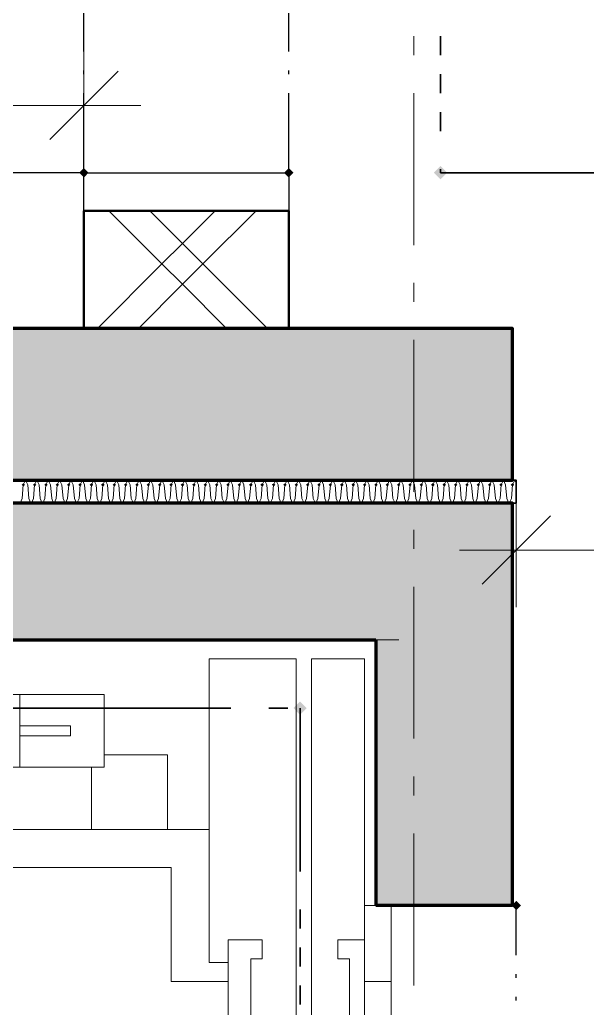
# Model space of a CAD drawing. Header units: millimetres. Extents: x 0 to 594, y 0 to 420.
# Drawn here: x 145.37 to 152.22, y 193.95 to 205.87 of the extents above; entities that cross this region are included whole.
import ezdxf

# ---------------------------------------------------------------- set-up
doc = ezdxf.new("R2010")
doc.units = ezdxf.units.MM
doc.header["$LTSCALE"] = 8
for name, color, linetype in [('PDF_Dvere', 7, 'Continuous'), ('PDF_Koty delkove', 7, 'Continuous'), ('PDF_Osy hlavni', 7, 'Continuous'), ('PDF_Pozarni useky', 7, 'Continuous'), ('PDF_Steny akusticke', 7, 'Continuous'), ('PDF_Steny obvodove nosne', 7, 'Continuous'), ('PDF_Steny sendvic', 7, 'Continuous'), ('PDF_Steny vnitrni', 7, 'Continuous'), ('PDF_Vytah', 7, 'Continuous')]:
    doc.layers.add(name, color=color, linetype=linetype)

msp = doc.modelspace()

# ---------------------------------------------------------------- linework, layer by layer
at = {"layer": 'PDF_Dvere', "lineweight": 25}
msp.add_lwpolyline([(146.144, 204.028), (137.901, 204.028, -0.414213), (146.144, 212.271)], format="xyb", dxfattribs=at)
for points in [[(146.144, 205.491), (146.144, 206.407)], [(148.617, 205.491), (148.617, 206.407)], [(146.144, 205.217), (146.144, 205.262)], [(148.617, 205.217), (148.617, 205.262)], [(146.144, 204.072), (146.144, 204.988)], [(148.617, 204.072), (148.617, 204.988)]]:
    msp.add_lwpolyline(points, dxfattribs=at)
msp.add_lwpolyline([(148.617, 204.028), (148.617, 203.57), (146.144, 203.57), (146.144, 204.028)], close=True, dxfattribs=at)
at = {"layer": 'PDF_Dvere', "lineweight": 25, "transparency": 33554559}
for points in [[(146.144, 203.971), (146.087, 204.028), (146.201, 204.028), (146.144, 204.085)], [(148.617, 203.971), (148.56, 204.028), (148.674, 204.028), (148.617, 204.085)]]:
    msp.add_solid(points, dxfattribs=at)
at = {"layer": 'PDF_Koty delkove', "lineweight": 18}
for points in [[(146.144, 205.527), (146.144, 204.84), (146.144, 204.154)], [(146.556, 205.253), (145.732, 204.428)], [(146.144, 204.84), (135.138, 204.84), (121.613, 204.84), (104.288, 204.84), (99.251, 204.84)], [(146.144, 204.84), (146.831, 204.84)], [(151.365, 200.163), (151.365, 199.476), (151.365, 198.789)], [(151.777, 199.888), (150.952, 199.064)], [(151.365, 199.476), (150.678, 199.476)], [(176.368, 199.476), (175.96, 199.476), (175.174, 199.476), (171.586, 199.476), (170.395, 199.476), (166.476, 199.476), (151.365, 199.476)]]:
    msp.add_lwpolyline(points, dxfattribs=at)
at = {"layer": 'PDF_Osy hlavni', "lineweight": 18}
for points in [[(150.128, 205.446), (150.128, 205.675)], [(150.128, 203.156), (150.128, 204.988)], [(150.128, 202.469), (150.128, 202.698)], [(150.128, 200.179), (150.128, 202.011)], [(150.128, 199.492), (150.128, 199.721)], [(150.128, 197.203), (150.128, 199.034)], [(150.128, 196.516), (150.128, 196.745)], [(150.128, 194.226), (150.128, 196.058)]]:
    msp.add_lwpolyline(points, dxfattribs=at)
at = {"layer": 'PDF_Pozarni useky', "lineweight": 35}
for points in [[(150.449, 205.446), (150.449, 205.675)], [(150.449, 204.988), (150.449, 205.217)], [(150.449, 204.53), (150.449, 204.759)], [(150.449, 204.028), (150.449, 204.072)], [(153.185, 204.028), (150.449, 204.028)], [(147.919, 197.571), (144.713, 197.571)], [(148.606, 197.571), (148.377, 197.571)], [(148.754, 195.6), (148.754, 197.571)], [(148.754, 194.913), (148.754, 195.142)], [(148.754, 194.455), (148.754, 194.684)], [(148.754, 193.997), (148.754, 194.226)]]:
    msp.add_lwpolyline(points, dxfattribs=at)
at = {"layer": 'PDF_Pozarni useky', "lineweight": 35, "transparency": 33554559}
for points in [[(150.449, 203.948), (150.369, 204.028), (150.529, 204.028), (150.449, 204.108)], [(150.529, 204.028), (150.449, 203.948), (150.449, 204.108), (150.369, 204.028)], [(148.754, 197.491), (148.674, 197.571), (148.834, 197.571), (148.754, 197.651)], [(148.834, 197.571), (148.754, 197.491), (148.754, 197.651), (148.674, 197.571)]]:
    msp.add_solid(points, dxfattribs=at)
at = {"layer": 'PDF_Steny akusticke', "lineweight": 50}
for points in [[(146.144, 203.57), (148.617, 203.57)], [(146.144, 203.57), (146.144, 202.471), (146.144, 202.288), (146.144, 202.151), (148.617, 202.151), (148.617, 202.196), (148.617, 202.471), (148.617, 203.57)]]:
    msp.add_lwpolyline(points, dxfattribs=at)
at = {"layer": 'PDF_Steny akusticke', "lineweight": 9}
for points in [[(146.309, 202.151), (147.087, 202.929), (147.335, 203.176), (147.728, 203.57)], [(147.866, 202.151), (147.335, 202.682), (147.087, 202.929), (146.446, 203.57)], [(146.803, 202.151), (147.335, 202.682), (147.582, 202.929), (148.223, 203.57)], [(148.36, 202.151), (147.582, 202.929), (147.335, 203.176), (146.941, 203.57)]]:
    msp.add_lwpolyline(points, dxfattribs=at)
at = {"layer": 'PDF_Steny obvodove nosne', "lineweight": 70}
msp.add_lwpolyline([(129.338, 200.319), (151.319, 200.319), (151.319, 202.151), (148.617, 202.151), (146.144, 202.151), (127.506, 202.151), (127.506, 201.28), (127.506, 200.319)], dxfattribs=at)
at = {"layer": 'PDF_Steny obvodove nosne', "color": 9, "lineweight": 9, "true_color": 0xc0c0c0, "transparency": 33554559}
msp.add_solid([(151.319, 202.151), (127.506, 202.151), (151.319, 200.319), (127.506, 200.319)], dxfattribs=at)
at = {"layer": 'PDF_Steny sendvic', "lineweight": 35}
msp.add_lwpolyline([(129.338, 181.543), (129.338, 181.36), (149.487, 181.36), (151.319, 181.36), (151.365, 181.36), (151.365, 181.635), (151.319, 181.635), (131.261, 181.635), (129.612, 181.635), (129.612, 200.044), (131.261, 200.044), (151.319, 200.044), (151.365, 200.044), (151.365, 200.319), (151.319, 200.319), (129.338, 200.319), (129.338, 200.136)], dxfattribs=at)
at = {"layer": 'PDF_Steny sendvic', "lineweight": 9}
for points in [[(145.439, 200.319), (145.411, 200.264)], [(145.466, 200.264), (145.439, 200.319)], [(145.576, 200.319), (145.549, 200.264)], [(145.604, 200.264), (145.576, 200.319)], [(145.714, 200.319), (145.686, 200.264)], [(145.741, 200.264), (145.714, 200.319)], [(145.851, 200.319), (145.823, 200.264)], [(145.878, 200.264), (145.851, 200.319)], [(145.988, 200.319), (145.961, 200.264)], [(146.016, 200.264), (145.988, 200.319)], [(146.126, 200.319), (146.098, 200.264)], [(146.153, 200.264), (146.126, 200.319)], [(146.263, 200.319), (146.236, 200.264)], [(146.291, 200.264), (146.263, 200.319)], [(146.4, 200.319), (146.373, 200.264)], [(146.428, 200.264), (146.4, 200.319)], [(146.538, 200.319), (146.51, 200.264)], [(146.565, 200.264), (146.538, 200.319)], [(146.675, 200.319), (146.648, 200.264)], [(146.703, 200.264), (146.675, 200.319)], [(146.813, 200.319), (146.785, 200.264)], [(146.84, 200.264), (146.813, 200.319)], [(146.95, 200.319), (146.923, 200.264)], [(146.977, 200.264), (146.95, 200.319)], [(147.087, 200.319), (147.06, 200.264)], [(147.115, 200.264), (147.087, 200.319)], [(147.225, 200.319), (147.197, 200.264)], [(147.252, 200.264), (147.225, 200.319)], [(147.362, 200.319), (147.335, 200.264)], [(147.39, 200.264), (147.362, 200.319)], [(147.5, 200.319), (147.472, 200.264)], [(147.527, 200.264), (147.5, 200.319)], [(147.637, 200.319), (147.609, 200.264)], [(147.664, 200.264), (147.637, 200.319)], [(147.774, 200.319), (147.747, 200.264)], [(147.802, 200.264), (147.774, 200.319)], [(147.912, 200.319), (147.884, 200.264)], [(147.939, 200.264), (147.912, 200.319)], [(148.049, 200.319), (148.022, 200.264)], [(148.077, 200.264), (148.049, 200.319)], [(148.186, 200.319), (148.159, 200.264)], [(148.214, 200.264), (148.186, 200.319)], [(148.324, 200.319), (148.296, 200.264)], [(148.351, 200.264), (148.324, 200.319)], [(148.461, 200.319), (148.434, 200.264)], [(148.489, 200.264), (148.461, 200.319)], [(148.599, 200.319), (148.571, 200.264)], [(148.626, 200.264), (148.599, 200.319)], [(148.736, 200.319), (148.708, 200.264)], [(148.763, 200.264), (148.736, 200.319)], [(148.873, 200.319), (148.846, 200.264)], [(148.901, 200.264), (148.873, 200.319)], [(149.011, 200.319), (148.983, 200.264)], [(149.038, 200.264), (149.011, 200.319)], [(149.148, 200.319), (149.121, 200.264)], [(149.176, 200.264), (149.148, 200.319)], [(149.285, 200.319), (149.258, 200.264)], [(149.313, 200.264), (149.285, 200.319)], [(149.423, 200.319), (149.395, 200.264)], [(149.45, 200.264), (149.423, 200.319)], [(149.56, 200.319), (149.533, 200.264)], [(149.601, 200.099), (149.588, 200.264), (149.56, 200.319)], [(149.698, 200.319), (149.67, 200.264)], [(149.739, 200.099), (149.725, 200.264), (149.698, 200.319)], [(149.835, 200.319), (149.808, 200.264)], [(149.862, 200.264), (149.835, 200.319)], [(149.972, 200.319), (149.945, 200.264)], [(150.013, 200.099), (150, 200.264), (149.972, 200.319)], [(150.11, 200.319), (150.082, 200.264)], [(150.137, 200.264), (150.11, 200.319)], [(150.247, 200.319), (150.22, 200.264)], [(150.275, 200.264), (150.247, 200.319)], [(150.385, 200.319), (150.357, 200.264)], [(150.426, 200.099), (150.412, 200.264), (150.385, 200.319)], [(150.522, 200.319), (150.494, 200.264)], [(150.549, 200.264), (150.522, 200.319)], [(150.659, 200.319), (150.632, 200.264)], [(150.687, 200.264), (150.659, 200.319)], [(150.797, 200.319), (150.769, 200.264)], [(150.824, 200.264), (150.797, 200.319)], [(150.934, 200.319), (150.907, 200.264)], [(150.975, 200.099), (150.962, 200.264), (150.934, 200.319)], [(151.071, 200.319), (151.044, 200.264)], [(151.099, 200.264), (151.071, 200.319)], [(151.209, 200.319), (151.181, 200.264)], [(151.236, 200.264), (151.209, 200.319)], [(151.346, 200.319), (151.319, 200.264)], [(151.365, 200.282), (151.346, 200.319)], [(145.398, 200.099), (145.411, 200.264)], [(145.466, 200.264), (145.48, 200.099)], [(145.535, 200.099), (145.549, 200.264)], [(145.604, 200.264), (145.617, 200.099)], [(145.672, 200.099), (145.686, 200.264)], [(145.741, 200.264), (145.755, 200.099)], [(145.81, 200.099), (145.823, 200.264)], [(145.878, 200.264), (145.892, 200.099)], [(145.947, 200.099), (145.961, 200.264)], [(146.016, 200.264), (146.029, 200.099)], [(146.085, 200.099), (146.098, 200.264)], [(146.153, 200.264), (146.167, 200.099)], [(146.222, 200.099), (146.236, 200.264)], [(146.291, 200.264), (146.304, 200.099)], [(146.359, 200.099), (146.373, 200.264)], [(146.428, 200.264), (146.442, 200.099)], [(146.497, 200.099), (146.51, 200.264)], [(146.565, 200.264), (146.579, 200.099)], [(146.634, 200.099), (146.648, 200.264)], [(146.703, 200.264), (146.716, 200.099)], [(146.772, 200.099), (146.785, 200.264)], [(146.84, 200.264), (146.854, 200.099)], [(146.909, 200.099), (146.923, 200.264)], [(146.977, 200.264), (146.991, 200.099)], [(147.046, 200.099), (147.06, 200.264)], [(147.115, 200.264), (147.128, 200.099)], [(147.184, 200.099), (147.197, 200.264)], [(147.252, 200.264), (147.266, 200.099)], [(147.321, 200.099), (147.335, 200.264)], [(147.39, 200.264), (147.403, 200.099)], [(147.458, 200.099), (147.472, 200.264)], [(147.527, 200.264), (147.541, 200.099)], [(147.596, 200.099), (147.609, 200.264)], [(147.664, 200.264), (147.678, 200.099)], [(147.733, 200.099), (147.747, 200.264)], [(147.802, 200.264), (147.815, 200.099)], [(147.871, 200.099), (147.884, 200.264)], [(147.939, 200.264), (147.953, 200.099)], [(148.008, 200.099), (148.022, 200.264)], [(148.077, 200.264), (148.09, 200.099)], [(148.145, 200.099), (148.159, 200.264)], [(148.214, 200.264), (148.227, 200.099)], [(148.283, 200.099), (148.296, 200.264)], [(148.351, 200.264), (148.365, 200.099)], [(148.42, 200.099), (148.434, 200.264)], [(148.489, 200.264), (148.502, 200.099)], [(148.557, 200.099), (148.571, 200.264)], [(148.626, 200.264), (148.64, 200.099)], [(148.695, 200.099), (148.708, 200.264)], [(148.763, 200.264), (148.777, 200.099)], [(148.832, 200.099), (148.846, 200.264)], [(148.901, 200.264), (148.914, 200.099)], [(148.97, 200.099), (148.983, 200.264)], [(149.038, 200.264), (149.052, 200.099)], [(149.107, 200.099), (149.121, 200.264)], [(149.176, 200.264), (149.189, 200.099)], [(149.244, 200.099), (149.258, 200.264)], [(149.313, 200.264), (149.327, 200.099)], [(149.382, 200.099), (149.395, 200.264)], [(149.45, 200.264), (149.464, 200.099)], [(149.519, 200.099), (149.533, 200.264)], [(149.657, 200.099), (149.67, 200.264)], [(149.794, 200.099), (149.808, 200.264)], [(149.862, 200.264), (149.876, 200.099)], [(149.931, 200.099), (149.945, 200.264)], [(150.069, 200.099), (150.082, 200.264)], [(150.137, 200.264), (150.151, 200.099)], [(150.206, 200.099), (150.22, 200.264)], [(150.275, 200.264), (150.288, 200.099)], [(150.343, 200.099), (150.357, 200.264)], [(150.481, 200.099), (150.494, 200.264)], [(150.549, 200.264), (150.563, 200.099)], [(150.618, 200.099), (150.632, 200.264)], [(150.687, 200.264), (150.7, 200.099)], [(150.756, 200.099), (150.769, 200.264)], [(150.824, 200.264), (150.838, 200.099)], [(150.893, 200.099), (150.907, 200.264)], [(151.03, 200.099), (151.044, 200.264)], [(151.099, 200.264), (151.113, 200.099)], [(151.168, 200.099), (151.181, 200.264)], [(151.236, 200.264), (151.25, 200.099)], [(151.305, 200.099), (151.319, 200.264)], [(145.373, 200.044), (145.398, 200.099)], [(145.398, 200.099), (145.398, 200.099)], [(145.48, 200.099), (145.505, 200.044)], [(145.51, 200.044), (145.535, 200.099)], [(145.535, 200.099), (145.535, 200.099)], [(145.617, 200.099), (145.642, 200.044)], [(145.648, 200.044), (145.672, 200.099)], [(145.672, 200.099), (145.672, 200.099)], [(145.755, 200.099), (145.779, 200.044)], [(145.785, 200.044), (145.81, 200.099)], [(145.81, 200.099), (145.81, 200.099)], [(145.892, 200.099), (145.917, 200.044)], [(145.923, 200.044), (145.947, 200.099)], [(145.947, 200.099), (145.947, 200.099)], [(146.029, 200.099), (146.054, 200.044)], [(146.06, 200.044), (146.085, 200.099)], [(146.085, 200.099), (146.085, 200.099)], [(146.167, 200.099), (146.192, 200.044)], [(146.197, 200.044), (146.222, 200.099)], [(146.222, 200.099), (146.222, 200.099)], [(146.304, 200.099), (146.329, 200.044)], [(146.335, 200.044), (146.359, 200.099)], [(146.359, 200.099), (146.359, 200.099)], [(146.442, 200.099), (146.466, 200.044)], [(146.472, 200.044), (146.497, 200.099)], [(146.497, 200.099), (146.497, 200.099)], [(146.579, 200.099), (146.604, 200.044)], [(146.609, 200.044), (146.634, 200.099)], [(146.634, 200.099), (146.634, 200.099)], [(146.716, 200.099), (146.741, 200.044)], [(146.747, 200.044), (146.772, 200.099)], [(146.772, 200.099), (146.772, 200.099)], [(146.854, 200.099), (146.878, 200.044)], [(146.884, 200.044), (146.909, 200.099)], [(146.909, 200.099), (146.909, 200.099)], [(146.991, 200.099), (147.016, 200.044)], [(147.022, 200.044), (147.046, 200.099)], [(147.046, 200.099), (147.046, 200.099)], [(147.128, 200.099), (147.153, 200.044)], [(147.159, 200.044), (147.184, 200.099)], [(147.184, 200.099), (147.184, 200.099)], [(147.266, 200.099), (147.291, 200.044)], [(147.296, 200.044), (147.321, 200.099)], [(147.321, 200.099), (147.321, 200.099)], [(147.403, 200.099), (147.428, 200.044)], [(147.434, 200.044), (147.458, 200.099)], [(147.458, 200.099), (147.458, 200.099)], [(147.541, 200.099), (147.565, 200.044)], [(147.571, 200.044), (147.596, 200.099)], [(147.596, 200.099), (147.596, 200.099)], [(147.678, 200.099), (147.703, 200.044)], [(147.708, 200.044), (147.733, 200.099)], [(147.733, 200.099), (147.733, 200.099)], [(147.815, 200.099), (147.84, 200.044)], [(147.846, 200.044), (147.871, 200.099)], [(147.871, 200.099), (147.871, 200.099)], [(147.953, 200.099), (147.977, 200.044)], [(147.983, 200.044), (148.008, 200.099)], [(148.008, 200.099), (148.008, 200.099)], [(148.09, 200.099), (148.115, 200.044)], [(148.121, 200.044), (148.145, 200.099)], [(148.145, 200.099), (148.145, 200.099)], [(148.227, 200.099), (148.252, 200.044)], [(148.258, 200.044), (148.283, 200.099)], [(148.283, 200.099), (148.283, 200.099)], [(148.365, 200.099), (148.39, 200.044)], [(148.395, 200.044), (148.42, 200.099)], [(148.42, 200.099), (148.42, 200.099)], [(148.502, 200.099), (148.527, 200.044)], [(148.533, 200.044), (148.557, 200.099)], [(148.557, 200.099), (148.557, 200.099)], [(148.64, 200.099), (148.664, 200.044)], [(148.67, 200.044), (148.695, 200.099)], [(148.695, 200.099), (148.695, 200.099)], [(148.777, 200.099), (148.802, 200.044)], [(148.808, 200.044), (148.832, 200.099)], [(148.832, 200.099), (148.832, 200.099)], [(148.914, 200.099), (148.939, 200.044)], [(148.945, 200.044), (148.97, 200.099)], [(148.97, 200.099), (148.97, 200.099)], [(149.052, 200.099), (149.076, 200.044)], [(149.082, 200.044), (149.107, 200.099)], [(149.107, 200.099), (149.107, 200.099)], [(149.189, 200.099), (149.214, 200.044)], [(149.22, 200.044), (149.244, 200.099)], [(149.244, 200.099), (149.244, 200.099)], [(149.327, 200.099), (149.351, 200.044)], [(149.357, 200.044), (149.382, 200.099)], [(149.382, 200.099), (149.382, 200.099)], [(149.464, 200.099), (149.489, 200.044)], [(149.494, 200.044), (149.519, 200.099)], [(149.519, 200.099), (149.519, 200.099)], [(149.601, 200.099), (149.626, 200.044)], [(149.632, 200.044), (149.657, 200.099)], [(149.657, 200.099), (149.657, 200.099)], [(149.739, 200.099), (149.763, 200.044)], [(149.769, 200.044), (149.794, 200.099)], [(149.794, 200.099), (149.794, 200.099)], [(149.876, 200.099), (149.901, 200.044)], [(149.907, 200.044), (149.931, 200.099)], [(149.931, 200.099), (149.931, 200.099)], [(150.013, 200.099), (150.038, 200.044)], [(150.044, 200.044), (150.069, 200.099)], [(150.069, 200.099), (150.069, 200.099)], [(150.151, 200.099), (150.176, 200.044)], [(150.181, 200.044), (150.206, 200.099)], [(150.206, 200.099), (150.206, 200.099)], [(150.288, 200.099), (150.313, 200.044)], [(150.319, 200.044), (150.343, 200.099)], [(150.343, 200.099), (150.343, 200.099)], [(150.426, 200.099), (150.45, 200.044)], [(150.456, 200.044), (150.481, 200.099)], [(150.481, 200.099), (150.481, 200.099)], [(150.563, 200.099), (150.588, 200.044)], [(150.593, 200.044), (150.618, 200.099)], [(150.618, 200.099), (150.618, 200.099)], [(150.7, 200.099), (150.725, 200.044)], [(150.731, 200.044), (150.756, 200.099)], [(150.756, 200.099), (150.756, 200.099)], [(150.838, 200.099), (150.862, 200.044)], [(150.868, 200.044), (150.893, 200.099)], [(150.893, 200.099), (150.893, 200.099)], [(150.975, 200.099), (151, 200.044)], [(151.006, 200.044), (151.03, 200.099)], [(151.03, 200.099), (151.03, 200.099)], [(151.113, 200.099), (151.137, 200.044)], [(151.143, 200.044), (151.168, 200.099)], [(151.168, 200.099), (151.168, 200.099)], [(151.25, 200.099), (151.275, 200.044)], [(151.28, 200.044), (151.305, 200.099)], [(151.305, 200.099), (151.305, 200.099)]]:
    msp.add_lwpolyline(points, dxfattribs=at)
at = {"layer": 'PDF_Steny sendvic', "lineweight": 25}
for points in [[(151.365, 194.592), (151.365, 195.19)], [(151.365, 194.318), (151.365, 194.363)], [(151.365, 194.043), (151.365, 194.089)]]:
    msp.add_lwpolyline(points, dxfattribs=at)
at = {"layer": 'PDF_Steny sendvic', "lineweight": 9, "transparency": 33554559}
for points in [[(145.411, 200.243), (145.391, 200.264), (145.432, 200.264), (145.411, 200.284)], [(145.549, 200.243), (145.528, 200.264), (145.569, 200.264), (145.549, 200.284)], [(145.686, 200.243), (145.665, 200.264), (145.707, 200.264), (145.686, 200.284)], [(145.823, 200.243), (145.803, 200.264), (145.844, 200.264), (145.823, 200.284)], [(145.961, 200.243), (145.94, 200.264), (145.981, 200.264), (145.961, 200.284)], [(146.098, 200.243), (146.078, 200.264), (146.119, 200.264), (146.098, 200.284)], [(146.236, 200.243), (146.215, 200.264), (146.256, 200.264), (146.236, 200.284)], [(146.373, 200.243), (146.352, 200.264), (146.394, 200.264), (146.373, 200.284)], [(146.51, 200.243), (146.49, 200.264), (146.531, 200.264), (146.51, 200.284)], [(146.648, 200.243), (146.627, 200.264), (146.668, 200.264), (146.648, 200.284)], [(146.785, 200.243), (146.765, 200.264), (146.806, 200.264), (146.785, 200.284)], [(146.923, 200.243), (146.902, 200.264), (146.943, 200.264), (146.923, 200.284)], [(147.06, 200.243), (147.039, 200.264), (147.081, 200.264), (147.06, 200.284)], [(147.197, 200.243), (147.177, 200.264), (147.218, 200.264), (147.197, 200.284)], [(147.335, 200.243), (147.314, 200.264), (147.355, 200.264), (147.335, 200.284)], [(147.472, 200.243), (147.451, 200.264), (147.493, 200.264), (147.472, 200.284)], [(147.609, 200.243), (147.589, 200.264), (147.63, 200.264), (147.609, 200.284)], [(147.747, 200.243), (147.726, 200.264), (147.767, 200.264), (147.747, 200.284)], [(147.884, 200.243), (147.864, 200.264), (147.905, 200.264), (147.884, 200.284)], [(148.022, 200.243), (148.001, 200.264), (148.042, 200.264), (148.022, 200.284)], [(148.159, 200.243), (148.138, 200.264), (148.18, 200.264), (148.159, 200.284)], [(148.296, 200.243), (148.276, 200.264), (148.317, 200.264), (148.296, 200.284)], [(148.434, 200.243), (148.413, 200.264), (148.454, 200.264), (148.434, 200.284)], [(148.571, 200.243), (148.55, 200.264), (148.592, 200.264), (148.571, 200.284)], [(148.708, 200.243), (148.688, 200.264), (148.729, 200.264), (148.708, 200.284)], [(148.846, 200.243), (148.825, 200.264), (148.866, 200.264), (148.846, 200.284)], [(148.983, 200.243), (148.963, 200.264), (149.004, 200.264), (148.983, 200.284)], [(149.121, 200.243), (149.1, 200.264), (149.141, 200.264), (149.121, 200.284)], [(149.258, 200.243), (149.237, 200.264), (149.279, 200.264), (149.258, 200.284)], [(149.395, 200.243), (149.375, 200.264), (149.416, 200.264), (149.395, 200.284)], [(149.533, 200.243), (149.512, 200.264), (149.553, 200.264), (149.533, 200.284)], [(149.67, 200.243), (149.65, 200.264), (149.691, 200.264), (149.67, 200.284)], [(149.808, 200.243), (149.787, 200.264), (149.828, 200.264), (149.808, 200.284)], [(149.945, 200.243), (149.924, 200.264), (149.966, 200.264), (149.945, 200.284)], [(150.082, 200.243), (150.062, 200.264), (150.103, 200.264), (150.082, 200.284)], [(150.22, 200.243), (150.199, 200.264), (150.24, 200.264), (150.22, 200.284)], [(150.357, 200.243), (150.336, 200.264), (150.378, 200.264), (150.357, 200.284)], [(150.494, 200.243), (150.474, 200.264), (150.515, 200.264), (150.494, 200.284)], [(150.632, 200.243), (150.611, 200.264), (150.652, 200.264), (150.632, 200.284)], [(150.769, 200.243), (150.749, 200.264), (150.79, 200.264), (150.769, 200.284)], [(150.907, 200.243), (150.886, 200.264), (150.927, 200.264), (150.907, 200.284)], [(151.044, 200.243), (151.023, 200.264), (151.065, 200.264), (151.044, 200.284)], [(151.181, 200.243), (151.161, 200.264), (151.202, 200.264), (151.181, 200.284)], [(151.319, 200.243), (151.298, 200.264), (151.339, 200.264), (151.319, 200.284)]]:
    msp.add_solid(points, dxfattribs=at)
at = {"layer": 'PDF_Steny sendvic', "lineweight": 25, "transparency": 33554559}
msp.add_solid([(151.365, 195.133), (151.307, 195.19), (151.422, 195.19), (151.365, 195.247)], dxfattribs=at)
at = {"layer": 'PDF_Steny vnitrni', "lineweight": 70}
for points in [[(151.319, 198.395), (151.319, 200.044), (131.261, 200.044)], [(131.261, 198.395), (149.67, 198.395)], [(149.67, 198.395), (149.67, 195.19)], [(151.319, 195.19), (151.319, 198.395)], [(151.319, 195.19), (149.67, 195.19)]]:
    msp.add_lwpolyline(points, dxfattribs=at)
at = {"layer": 'PDF_Steny vnitrni', "color": 9, "lineweight": 9, "true_color": 0xc0c0c0, "transparency": 33554559}
for points in [[(151.319, 200.044), (131.261, 200.044), (151.319, 198.395), (131.261, 198.395)], [(151.319, 195.19), (151.319, 198.395), (149.67, 195.19), (149.67, 198.395)]]:
    msp.add_solid(points, dxfattribs=at)
at = {"layer": 'PDF_Vytah', "lineweight": 9}
for points in [[(149.67, 197.938), (149.67, 198.395), (149.945, 198.395)], [(147.655, 186.397), (148.708, 186.397), (148.708, 186.947), (148.708, 198.167), (147.655, 198.167), (147.655, 196.106)], [(149.533, 194.778), (149.533, 198.167), (148.892, 198.167), (148.892, 186.031)], [(138.248, 196.857), (138.248, 197.737), (143.184, 197.737), (138.248, 197.737), (138.248, 196.857), (146.389, 196.857), (146.389, 197.737), (145.219, 197.737), (146.389, 197.737), (146.389, 196.857)], [(145.982, 197.358), (145.982, 197.236), (145.372, 197.236), (145.982, 197.236), (145.982, 197.358), (145.372, 197.358), (145.372, 196.857), (145.372, 197.358), (145.982, 197.358)], [(146.389, 197.007), (147.153, 197.007), (147.153, 196.106)], [(146.389, 197.007), (147.153, 197.007), (147.153, 196.106)], [(146.389, 196.857), (138.248, 196.857)], [(146.237, 196.857), (146.237, 196.106)], [(146.237, 196.857), (146.237, 196.106)], [(134.375, 195.648), (147.197, 195.648), (147.197, 194.274), (147.884, 194.274), (147.884, 194.503), (147.655, 194.503), (147.655, 196.106), (133.917, 196.106)], [(149.853, 195.19), (149.533, 195.19)], [(149.853, 194.274), (149.853, 195.19)], [(149.533, 194.274), (149.533, 194.503)], [(149.212, 186.947), (149.853, 186.947), (149.853, 194.274), (149.533, 194.274)]]:
    msp.add_lwpolyline(points, dxfattribs=at)
for points in [[(145.372, 197.737), (145.372, 197.236)], [(147.884, 194.778), (147.884, 190.611), (148.296, 190.611), (148.296, 190.839), (148.159, 190.839), (148.159, 194.549), (148.296, 194.549), (148.296, 194.778)], [(149.533, 194.778), (149.533, 190.611), (149.212, 190.611), (149.212, 190.839), (149.35, 190.839), (149.35, 194.549), (149.212, 194.549), (149.212, 194.778)]]:
    msp.add_lwpolyline(points, close=True, dxfattribs=at)

doc.saveas('drawing.dxf')
